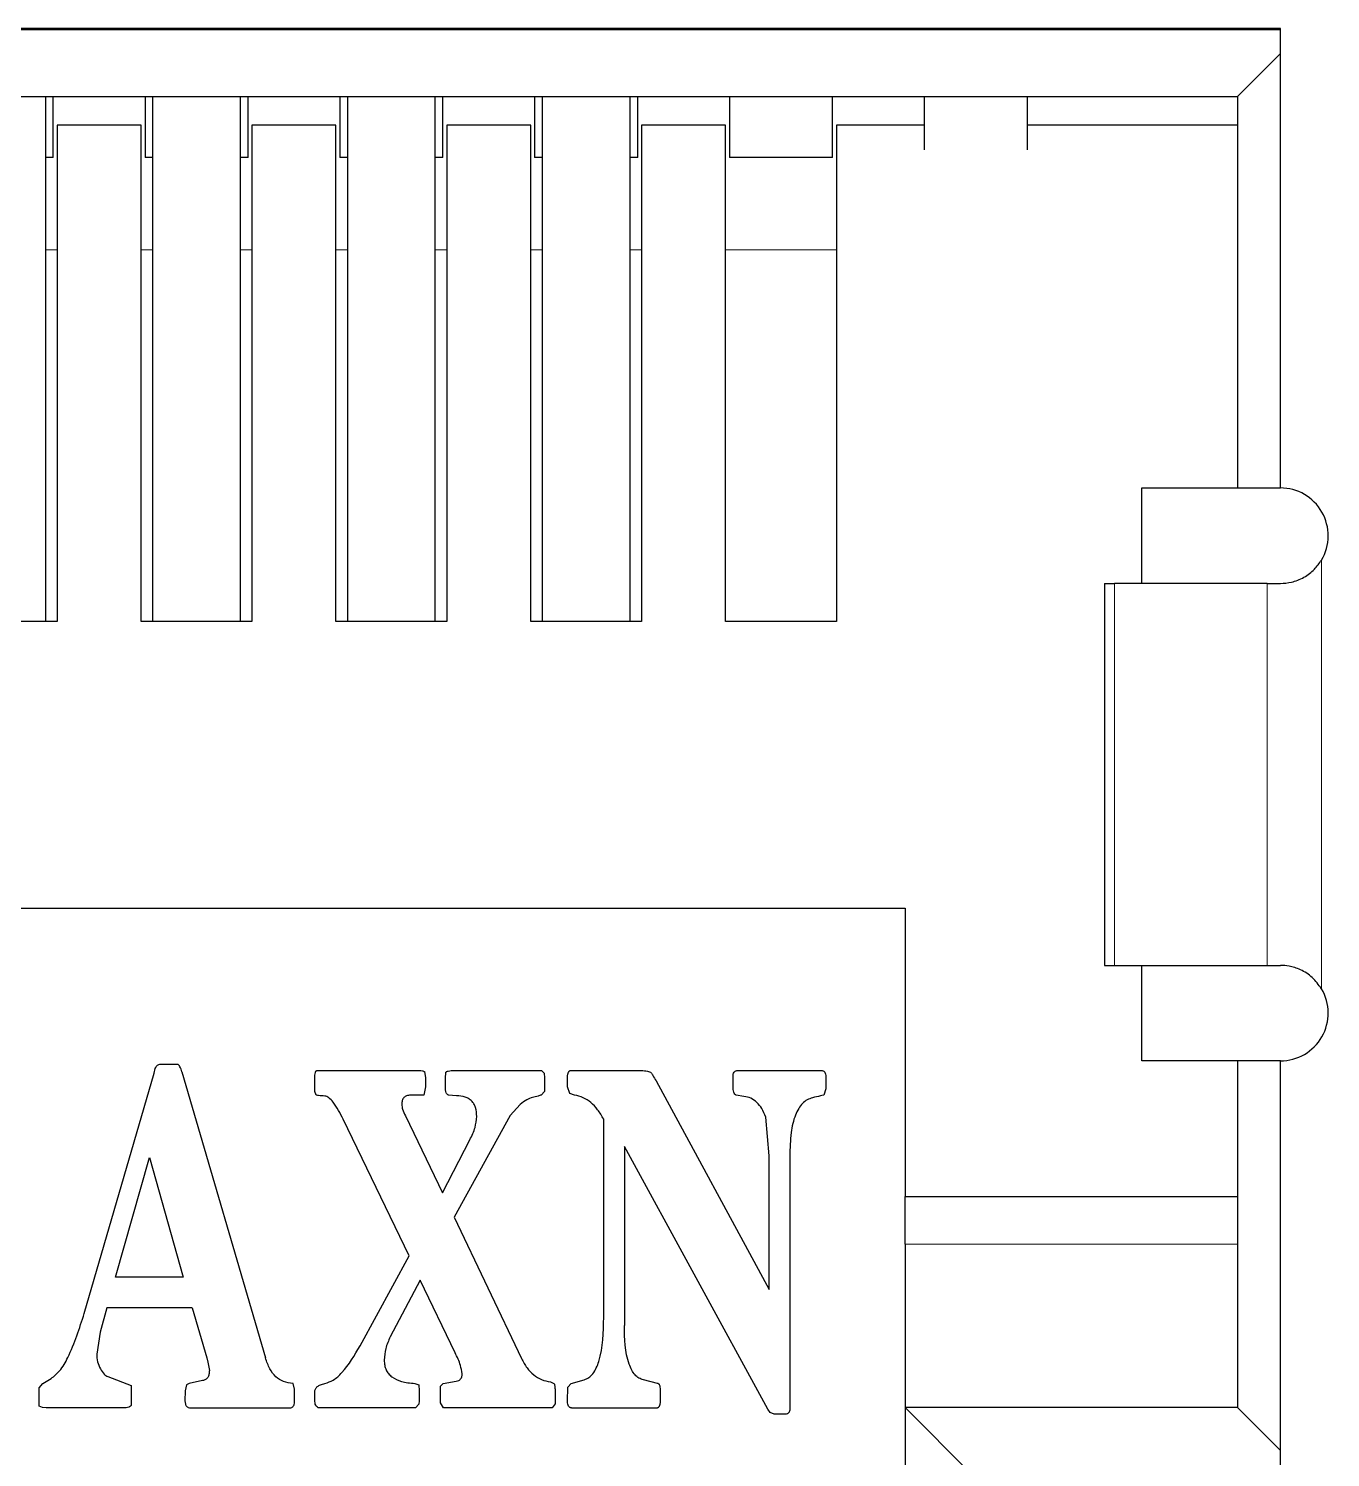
# Model space of a CAD drawing. Extents: x -260425 to 1294666, y -169889 to -2349.
# Drawn here: x 1000498.1 to 1000566.3, y -26582.8 to -26508 of the extents above; entities that cross this region are included whole.
import ezdxf

# ---------------------------------------------------------------- set-up
doc = ezdxf.new("R2010")
doc.units = 0
doc.header["$LTSCALE"] = 100
doc.layers.add('case', color=7, linetype='Continuous')

# ---------------------------------------------------------------- blocks, each defined once
blk = doc.blocks.new('АТС')
at = {"layer": 'case', "lineweight": 25}
for points in [[(2106.65, -39.458), (2106.65, -39.458), (2000.85, -39.458), (2000.85, -39.458)], [(2002.1, -39.507), (2002.1, -39.507), (2106.65, -39.507), (2106.65, -39.507)], [(2106.65, -63.507), (2106.65, -63.507), (2106.65, -39.458), (2106.65, -39.458)], [(2106.65, -40.758), (2106.65, -40.758), (2104.4, -43.008), (2104.4, -43.008)], [(2005.6, -43.008), (2005.6, -43.008), (2104.4, -43.008), (2104.4, -43.008)], [(2042, -70.508), (2042, -70.508), (2042, -43.008), (2042, -43.008)], [(2042.4, -46.208), (2042.4, -46.208), (2042.4, -43.008), (2042.4, -43.008)], [(2047.2, -43.008), (2047.2, -43.008), (2047.2, -46.208), (2047.2, -46.208)], [(2047.6, -43.008), (2047.6, -43.008), (2047.6, -70.508), (2047.6, -70.508)], [(2052.2, -70.508), (2052.2, -70.508), (2052.2, -43.008), (2052.2, -43.008)], [(2052.6, -46.208), (2052.6, -46.208), (2052.6, -43.008), (2052.6, -43.008)], [(2057.4, -43.008), (2057.4, -43.008), (2057.4, -46.208), (2057.4, -46.208)], [(2057.8, -43.008), (2057.8, -43.008), (2057.8, -70.508), (2057.8, -70.508)], [(2062.4, -70.508), (2062.4, -70.508), (2062.4, -43.008), (2062.4, -43.008)], [(2062.8, -46.208), (2062.8, -46.208), (2062.8, -43.008), (2062.8, -43.008)], [(2067.6, -43.008), (2067.6, -43.008), (2067.6, -46.208), (2067.6, -46.208)], [(2068, -43.008), (2068, -43.008), (2068, -70.508), (2068, -70.508)], [(2072.6, -70.508), (2072.6, -70.508), (2072.6, -43.008), (2072.6, -43.008)], [(2073, -46.208), (2073, -46.208), (2073, -43.008), (2073, -43.008)], [(2077.8, -43.008), (2077.8, -43.008), (2077.8, -46.208), (2077.8, -46.208)], [(2083.2, -46.208), (2083.2, -46.208), (2083.2, -43.008), (2083.2, -43.008)], [(2088, -43.008), (2088, -43.008), (2088, -45.805), (2088, -45.805)], [(2093.4, -45.805), (2093.4, -45.805), (2093.4, -43.008), (2093.4, -43.008)], [(2104.4, -43.008), (2104.4, -43.008), (2104.4, -63.507), (2104.4, -63.507)], [(2042.6, -44.508), (2042.6, -44.508), (2042.6, -70.508), (2042.6, -70.508)], [(2047, -44.508), (2047, -44.508), (2042.6, -44.508), (2042.6, -44.508)], [(2047, -70.508), (2047, -70.508), (2047, -44.508), (2047, -44.508)], [(2052.8, -44.508), (2052.8, -44.508), (2052.8, -70.508), (2052.8, -70.508)], [(2057.2, -44.508), (2057.2, -44.508), (2052.8, -44.508), (2052.8, -44.508)], [(2057.2, -70.508), (2057.2, -70.508), (2057.2, -44.508), (2057.2, -44.508)], [(2063, -44.508), (2063, -44.508), (2063, -70.508), (2063, -70.508)], [(2067.4, -44.508), (2067.4, -44.508), (2063, -44.508), (2063, -44.508)], [(2067.4, -70.508), (2067.4, -70.508), (2067.4, -44.508), (2067.4, -44.508)], [(2073.2, -44.508), (2073.2, -44.508), (2073.2, -70.508), (2073.2, -70.508)], [(2077.6, -44.508), (2077.6, -44.508), (2073.2, -44.508), (2073.2, -44.508)], [(2077.6, -70.508), (2077.6, -70.508), (2077.6, -44.508), (2077.6, -44.508)], [(2083.4, -44.508), (2083.4, -44.508), (2083.4, -70.508), (2083.4, -70.508)], [(2087.8, -44.508), (2087.8, -44.508), (2083.4, -44.508), (2083.4, -44.508)], [(2088, -44.508), (2088, -44.508), (2087.8, -44.508), (2087.8, -44.508)], [(2104.4, -44.508), (2104.4, -44.508), (2093.4, -44.508), (2093.4, -44.508)], [(2042.4, -46.208), (2042.4, -46.208), (2042, -46.208), (2042, -46.208)], [(2047.6, -46.208), (2047.6, -46.208), (2047.2, -46.208), (2047.2, -46.208)], [(2052.6, -46.208), (2052.6, -46.208), (2052.2, -46.208), (2052.2, -46.208)], [(2057.8, -46.208), (2057.8, -46.208), (2057.4, -46.208), (2057.4, -46.208)], [(2062.8, -46.208), (2062.8, -46.208), (2062.4, -46.208), (2062.4, -46.208)], [(2068, -46.208), (2068, -46.208), (2067.6, -46.208), (2067.6, -46.208)], [(2073, -46.208), (2073, -46.208), (2072.6, -46.208), (2072.6, -46.208)], [(2083.2, -46.208), (2083.2, -46.208), (2077.8, -46.208), (2077.8, -46.208)], [(2099.4, -68.508), (2099.4, -68.508), (2099.4, -63.507), (2099.4, -63.507)], [(2099.4, -63.507), (2099.4, -63.507), (2104.4, -63.507), (2104.4, -63.507)], [(2104.4, -63.507), (2104.4, -63.507), (2106.65, -63.507), (2106.65, -63.507)], [(2097.435, -68.508), (2097.435, -68.508), (2097.435, -88.508), (2097.435, -88.508)], [(2097.435, -68.508), (2097.435, -68.508), (2097.964, -68.508), (2097.964, -68.508)], [(2097.964, -68.508), (2097.964, -68.508), (2097.968, -68.508), (2097.968, -68.508)], [(2105.958, -68.508), (2105.958, -68.508), (2097.968, -68.508), (2097.968, -68.508)], [(2105.958, -68.508), (2105.958, -68.508), (2106.65, -68.508), (2106.65, -68.508)], [(2042.6, -70.508), (2042.6, -70.508), (2036.8, -70.508), (2036.8, -70.508)], [(2052.8, -70.508), (2052.8, -70.508), (2047, -70.508), (2047, -70.508)], [(2063, -70.508), (2063, -70.508), (2057.2, -70.508), (2057.2, -70.508)], [(2073.2, -70.508), (2073.2, -70.508), (2067.4, -70.508), (2067.4, -70.508)], [(2083.4, -70.508), (2083.4, -70.508), (2077.6, -70.508), (2077.6, -70.508)], [(2023, -85.507), (2023, -85.507), (2087, -85.507), (2087, -85.507)], [(2087, -85.507), (2087, -85.507), (2087, -100.607), (2087, -100.607)], [(2097.435, -88.508), (2097.435, -88.508), (2097.968, -88.508), (2097.968, -88.508)], [(2097.968, -88.508), (2097.968, -88.508), (2105.958, -88.508), (2105.958, -88.508)], [(2099.4, -93.508), (2099.4, -93.508), (2099.4, -88.508), (2099.4, -88.508)], [(2105.958, -88.508), (2105.958, -88.508), (2106.65, -88.508), (2106.65, -88.508)], [(2104.4, -93.508), (2104.4, -93.508), (2099.4, -93.508), (2099.4, -93.508)], [(2104.4, -93.508), (2104.4, -93.508), (2104.4, -111.657), (2104.4, -111.657)], [(2106.65, -93.508), (2106.65, -93.508), (2104.4, -93.508), (2104.4, -93.508)], [(2106.65, -115.108), (2106.65, -115.108), (2106.65, -93.508), (2106.65, -93.508)], [(2044.018, -106.729), (2044.018, -106.729), (2047.672, -94.153), (2047.672, -94.153)], [(2047.672, -94.153), (2047.672, -94.153), (2047.739, -93.913), (2047.739, -93.913)], [(2048.033, -93.673), (2048.033, -93.673), (2048.772, -93.685), (2048.772, -93.685)], [(2048.772, -93.685), (2048.772, -93.685), (2048.924, -93.685), (2048.924, -93.685)], [(2049.134, -94.081), (2049.134, -94.081), (2053.51, -109.057), (2053.51, -109.057)], [(2056.215, -94.009), (2056.215, -94.009), (2061.549, -94.009), (2061.549, -94.009)], [(2061.826, -94.069), (2061.826, -94.069), (2061.893, -94.393), (2061.893, -94.393)], [(2062.935, -94.405), (2062.935, -94.405), (2062.952, -94.117), (2062.952, -94.117)], [(2063.388, -94.009), (2063.388, -94.009), (2067.966, -94.009), (2067.966, -94.009)], [(2067.966, -94.009), (2067.966, -94.009), (2068.101, -94.153), (2068.101, -94.153)], [(2068.101, -94.153), (2068.101, -94.153), (2068.109, -94.393), (2068.109, -94.393)], [(2069.512, -94.009), (2069.512, -94.009), (2073.191, -94.009), (2073.191, -94.009)], [(2078.24, -94.009), (2078.24, -94.009), (2082.608, -94.009), (2082.608, -94.009)], [(2056.089, -95.113), (2056.089, -95.113), (2056.089, -94.393), (2056.089, -94.393)], [(2061.893, -94.873), (2061.893, -94.873), (2061.792, -95.293), (2061.792, -95.293)], [(2061.893, -94.393), (2061.893, -94.393), (2061.893, -94.873), (2061.893, -94.873)], [(2062.935, -94.885), (2062.935, -94.885), (2062.935, -94.405), (2062.935, -94.405)], [(2068.109, -94.393), (2068.109, -94.393), (2068.109, -95.113), (2068.109, -95.113)], [(2069.327, -94.861), (2069.327, -94.861), (2069.327, -94.357), (2069.327, -94.357)], [(2069.445, -95.221), (2069.445, -95.221), (2069.327, -94.861), (2069.327, -94.861)], [(2073.956, -94.549), (2073.956, -94.549), (2079.878, -105.469), (2079.878, -105.469)], [(2077.988, -94.837), (2077.988, -94.837), (2077.988, -94.345), (2077.988, -94.345)], [(2082.851, -94.969), (2082.851, -94.969), (2082.742, -95.293), (2082.742, -95.293)], [(2082.851, -94.345), (2082.851, -94.345), (2082.851, -94.969), (2082.851, -94.969)], [(2056.164, -95.293), (2056.164, -95.293), (2056.089, -95.113), (2056.089, -95.113)], [(2061.792, -95.293), (2061.792, -95.293), (2061.095, -95.305), (2061.095, -95.305)], [(2063.506, -95.329), (2063.506, -95.329), (2063.086, -95.295), (2063.086, -95.295)], [(2068.109, -95.113), (2068.109, -95.113), (2067.95, -95.293), (2067.95, -95.293)], [(2069.697, -95.293), (2069.697, -95.293), (2069.445, -95.221), (2069.445, -95.221)], [(2078.559, -95.368), (2078.559, -95.368), (2078.155, -95.299), (2078.155, -95.299)], [(2060.835, -96.385), (2060.835, -96.385), (2062.775, -100.417), (2062.775, -100.417)], [(2066.312, -96.361), (2066.312, -96.361), (2063.388, -101.689), (2063.388, -101.689)], [(2066.841, -95.785), (2066.841, -95.785), (2066.312, -96.361), (2066.312, -96.361)], [(2079.878, -98.473), (2079.878, -98.473), (2079.701, -96.445), (2079.701, -96.445)], [(2061.028, -103.705), (2061.028, -103.705), (2057.576, -96.565), (2057.576, -96.565)], [(2071.217, -106.933), (2071.217, -106.933), (2071.217, -96.553), (2071.217, -96.553)], [(2062.775, -100.417), (2062.775, -100.417), (2064.212, -97.633), (2064.212, -97.633)], [(2079.81, -111.733), (2079.81, -111.733), (2072.301, -97.981), (2072.301, -97.981)], [(2072.301, -97.981), (2072.301, -97.981), (2072.301, -107.365), (2072.301, -107.365)], [(2045.648, -104.833), (2045.648, -104.833), (2047.428, -98.569), (2047.428, -98.569)], [(2047.428, -98.569), (2047.428, -98.569), (2049.201, -104.833), (2049.201, -104.833)], [(2079.878, -105.469), (2079.878, -105.469), (2079.878, -98.473), (2079.878, -98.473)], [(2080.961, -98.485), (2080.961, -98.485), (2080.961, -111.733), (2080.961, -111.733)], [(2087, -100.607), (2087, -100.607), (2104.4, -100.607), (2104.4, -100.607)], [(2063.388, -101.689), (2063.388, -101.689), (2066.916, -109.093), (2066.916, -109.093)], [(2087, -103.107), (2087, -103.107), (2087, -111.657), (2087, -111.657)], [(2058.458, -108.433), (2058.458, -108.433), (2061.028, -103.705), (2061.028, -103.705)], [(2049.201, -104.833), (2049.201, -104.833), (2045.648, -104.833), (2045.648, -104.833)], [(2061.608, -104.989), (2061.608, -104.989), (2060.045, -107.953), (2060.045, -107.953)], [(2063.439, -108.793), (2063.439, -108.793), (2061.608, -104.989), (2061.608, -104.989)], [(2045.202, -106.441), (2045.202, -106.441), (2044.858, -107.701), (2044.858, -107.701)], [(2049.671, -106.441), (2049.671, -106.441), (2045.202, -106.441), (2045.202, -106.441)], [(2049.671, -106.441), (2049.671, -106.441), (2050.436, -109.057), (2050.436, -109.057)], [(2044.858, -107.701), (2044.858, -107.701), (2044.673, -108.853), (2044.673, -108.853)], [(2050.436, -109.057), (2050.436, -109.057), (2050.494, -109.273), (2050.494, -109.273)], [(2050.494, -109.273), (2050.494, -109.273), (2050.57, -109.717), (2050.57, -109.717)], [(2041.658, -110.629), (2041.658, -110.629), (2041.842, -110.389), (2041.842, -110.389)], [(2041.658, -111.577), (2041.658, -111.577), (2041.658, -110.629), (2041.658, -110.629)], [(2041.842, -110.389), (2041.842, -110.389), (2042.288, -110.137), (2042.288, -110.137)], [(2045.253, -110.029), (2045.253, -110.029), (2046.471, -110.497), (2046.471, -110.497)], [(2046.471, -110.497), (2046.471, -110.497), (2046.479, -110.713), (2046.479, -110.713)], [(2046.479, -110.713), (2046.479, -110.713), (2046.479, -111.529), (2046.479, -111.529)], [(2049.369, -110.473), (2049.369, -110.473), (2049.302, -110.773), (2049.302, -110.773)], [(2049.512, -110.389), (2049.512, -110.389), (2049.369, -110.473), (2049.369, -110.473)], [(2050.217, -110.245), (2050.217, -110.245), (2049.512, -110.389), (2049.512, -110.389)], [(2055.03, -110.689), (2055.03, -110.689), (2054.955, -110.389), (2054.955, -110.389)], [(2055.03, -111.349), (2055.03, -111.349), (2055.03, -110.689), (2055.03, -110.689)], [(2061.322, -110.389), (2061.322, -110.389), (2061.532, -110.461), (2061.532, -110.461)], [(2061.532, -110.461), (2061.532, -110.461), (2061.549, -110.773), (2061.549, -110.773)], [(2062.666, -110.545), (2062.666, -110.545), (2062.809, -110.389), (2062.809, -110.389)], [(2062.666, -111.409), (2062.666, -111.409), (2062.666, -110.545), (2062.666, -110.545)], [(2062.809, -110.389), (2062.809, -110.389), (2063.498, -110.281), (2063.498, -110.281)], [(2068.428, -110.317), (2068.428, -110.317), (2068.605, -110.389), (2068.605, -110.389)], [(2069.327, -111.325), (2069.327, -111.325), (2069.336, -110.593), (2069.336, -110.593)], [(2069.336, -110.593), (2069.336, -110.593), (2069.52, -110.389), (2069.52, -110.389)], [(2069.52, -110.389), (2069.52, -110.389), (2070.201, -110.197), (2070.201, -110.197)], [(2074.04, -110.389), (2074.04, -110.389), (2073.3, -110.209), (2073.3, -110.209)], [(2049.302, -110.773), (2049.302, -110.773), (2049.293, -111.313), (2049.293, -111.313)], [(2056.089, -111.265), (2056.089, -111.265), (2056.089, -110.857), (2056.089, -110.857)], [(2061.549, -111.301), (2061.549, -111.301), (2061.54, -111.481), (2061.54, -111.481)], [(2061.549, -110.773), (2061.549, -110.773), (2061.549, -111.301), (2061.549, -111.301)], [(2062.834, -111.673), (2062.834, -111.673), (2062.666, -111.409), (2062.666, -111.409)], [(2068.672, -111.457), (2068.672, -111.457), (2068.521, -111.673), (2068.521, -111.673)], [(2068.672, -110.761), (2068.672, -110.761), (2068.672, -111.457), (2068.672, -111.457)], [(2074.191, -111.313), (2074.191, -111.313), (2074.191, -110.725), (2074.191, -110.725)], [(2041.826, -111.661), (2041.826, -111.661), (2041.658, -111.577), (2041.658, -111.577)], [(2042.019, -111.673), (2042.019, -111.673), (2041.826, -111.661), (2041.826, -111.661)], [(2046.068, -111.673), (2046.068, -111.673), (2042.019, -111.673), (2042.019, -111.673)], [(2049.604, -111.673), (2049.604, -111.673), (2054.77, -111.673), (2054.77, -111.673)], [(2061.356, -111.673), (2061.356, -111.673), (2056.299, -111.673), (2056.299, -111.673)], [(2061.54, -111.481), (2061.54, -111.481), (2061.356, -111.673), (2061.356, -111.673)], [(2068.521, -111.673), (2068.521, -111.673), (2062.834, -111.673), (2062.834, -111.673)], [(2069.537, -111.673), (2069.537, -111.673), (2073.989, -111.673), (2073.989, -111.673)], [(2079.928, -111.913), (2079.928, -111.913), (2079.81, -111.733), (2079.81, -111.733)], [(2080.138, -112.009), (2080.138, -112.009), (2079.928, -111.913), (2079.928, -111.913)], [(2080.709, -112.009), (2080.709, -112.009), (2080.138, -112.009), (2080.138, -112.009)], [(2090.5, -115.158), (2090.5, -115.158), (2087, -111.657), (2087, -111.657)], [(2087, -111.657), (2087, -111.657), (2087, -129.008), (2087, -129.008)], [(2104.4, -111.657), (2104.4, -111.657), (2087, -111.657), (2087, -111.657)], [(2106.65, -113.907), (2106.65, -113.907), (2104.4, -111.657), (2104.4, -111.657)]]:
    blk.add_open_spline(points, degree=3, dxfattribs=at)
at = {"layer": 'case', "lineweight": 18}
for points in [[(2042.6, -51.033), (2042.6, -51.033), (2042, -51.033), (2042, -51.033)], [(2047.6, -51.033), (2047.6, -51.033), (2047, -51.033), (2047, -51.033)], [(2052.8, -51.033), (2052.8, -51.033), (2052.2, -51.033), (2052.2, -51.033)], [(2057.8, -51.033), (2057.8, -51.033), (2057.2, -51.033), (2057.2, -51.033)], [(2063, -51.033), (2063, -51.033), (2062.4, -51.033), (2062.4, -51.033)], [(2068, -51.033), (2068, -51.033), (2067.4, -51.033), (2067.4, -51.033)], [(2073.2, -51.033), (2073.2, -51.033), (2072.6, -51.033), (2072.6, -51.033)], [(2083.4, -51.033), (2083.4, -51.033), (2077.6, -51.033), (2077.6, -51.033)], [(2108.799, -89.729), (2108.799, -89.729), (2108.799, -67.286), (2108.799, -67.286)], [(2097.968, -68.508), (2097.968, -68.508), (2097.968, -88.508), (2097.968, -88.508)], [(2105.958, -88.508), (2105.958, -88.508), (2105.958, -68.508), (2105.958, -68.508)], [(2104.4, -103.107), (2104.4, -103.107), (2087, -103.107), (2087, -103.107)]]:
    blk.add_open_spline(points, degree=3, dxfattribs=at)
at = {"layer": 'case', "lineweight": 25}
for points, knots in [([(2108.799, -67.286), (2109.258, -66.513), (2109.268, -65.553), (2108.823, -64.772), (2108.823, -64.772), (2108.379, -63.99), (2107.549, -63.508), (2106.65, -63.508)], [0, 0, 0, 0, 0.333333, 0.333333, 0.333333, 0.333333, 1, 1, 1, 1]), ([(2106.65, -68.508), (2106.839, -68.497), (2107.029, -68.486), (2107.236, -68.438), (2107.236, -68.438), (2107.443, -68.389), (2107.668, -68.303), (2107.882, -68.183), (2107.882, -68.183), (2108.079, -68.072), (2108.267, -67.934), (2108.426, -67.767), (2108.426, -67.767), (2108.565, -67.621), (2108.682, -67.453), (2108.799, -67.286)], [0, 0, 0, 0, 0.2, 0.2, 0.2, 0.2, 0.4, 0.4, 0.4, 0.4, 0.6, 0.6, 0.6, 0.6, 1, 1, 1, 1]), ([(2108.799, -89.729), (2108.65, -89.523), (2108.501, -89.317), (2108.32, -89.147), (2108.32, -89.147), (2108.138, -88.976), (2107.922, -88.841), (2107.704, -88.74), (2107.704, -88.74), (2107.5, -88.647), (2107.294, -88.583), (2107.105, -88.549), (2107.105, -88.549), (2106.945, -88.521), (2106.798, -88.514), (2106.65, -88.508)], [0, 0, 0, 0, 0.2, 0.2, 0.2, 0.2, 0.4, 0.4, 0.4, 0.4, 0.6, 0.6, 0.6, 0.6, 1, 1, 1, 1]), ([(2106.65, -93.508), (2107.549, -93.508), (2108.379, -93.025), (2108.823, -92.243), (2108.823, -92.243), (2109.268, -91.462), (2109.258, -90.502), (2108.799, -89.729)], [0, 0, 0, 0, 0.333333, 0.333333, 0.333333, 0.333333, 1, 1, 1, 1]), ([(2047.739, -93.913), (2047.751, -93.877), (2047.764, -93.841), (2047.783, -93.808), (2047.783, -93.808), (2047.799, -93.78), (2047.821, -93.754), (2047.846, -93.733), (2047.846, -93.733), (2047.871, -93.713), (2047.9, -93.697), (2047.93, -93.688), (2047.93, -93.688), (2047.963, -93.678), (2047.998, -93.675), (2048.033, -93.673)], [0, 0, 0, 0, 0.2, 0.2, 0.2, 0.2, 0.4, 0.4, 0.4, 0.4, 0.6, 0.6, 0.6, 0.6, 1, 1, 1, 1]), ([(2049.134, -94.081), (2049.103, -93.989), (2049.073, -93.898), (2049.029, -93.811), (2049.029, -93.811), (2049.014, -93.782), (2048.997, -93.754), (2048.975, -93.73), (2048.975, -93.73), (2048.96, -93.713), (2048.942, -93.699), (2048.924, -93.685)], [0, 0, 0, 0, 0.25, 0.25, 0.25, 0.25, 0.5, 0.5, 0.5, 0.5, 1, 1, 1, 1]), ([(2056.089, -94.393), (2056.089, -94.295), (2056.09, -94.198), (2056.12, -94.107), (2056.12, -94.107), (2056.125, -94.092), (2056.131, -94.078), (2056.138, -94.064), (2056.138, -94.064), (2056.144, -94.053), (2056.151, -94.043), (2056.16, -94.034), (2056.16, -94.034), (2056.167, -94.026), (2056.176, -94.02), (2056.185, -94.015), (2056.185, -94.015), (2056.19, -94.013), (2056.195, -94.012), (2056.2, -94.011), (2056.2, -94.011), (2056.205, -94.01), (2056.21, -94.009), (2056.215, -94.009)], [0, 0, 0, 0, 0.142857, 0.142857, 0.142857, 0.142857, 0.285714, 0.285714, 0.285714, 0.285714, 0.428571, 0.428571, 0.428571, 0.428571, 0.571429, 0.571429, 0.571429, 0.571429, 0.714286, 0.714286, 0.714286, 0.714286, 1, 1, 1, 1]), ([(2061.549, -94.009), (2061.608, -94.011), (2061.667, -94.013), (2061.725, -94.026), (2061.725, -94.026), (2061.746, -94.03), (2061.766, -94.035), (2061.785, -94.044), (2061.785, -94.044), (2061.799, -94.051), (2061.813, -94.06), (2061.826, -94.069)], [0, 0, 0, 0, 0.25, 0.25, 0.25, 0.25, 0.5, 0.5, 0.5, 0.5, 1, 1, 1, 1]), ([(2062.952, -94.117), (2062.956, -94.108), (2062.96, -94.099), (2062.967, -94.092), (2062.967, -94.092), (2062.974, -94.083), (2062.983, -94.076), (2062.993, -94.07), (2062.993, -94.07), (2063.019, -94.053), (2063.049, -94.044), (2063.079, -94.036), (2063.079, -94.036), (2063.18, -94.011), (2063.284, -94.01), (2063.388, -94.009)], [0, 0, 0, 0, 0.2, 0.2, 0.2, 0.2, 0.4, 0.4, 0.4, 0.4, 0.6, 0.6, 0.6, 0.6, 1, 1, 1, 1]), ([(2069.327, -94.357), (2069.329, -94.307), (2069.33, -94.256), (2069.338, -94.206), (2069.338, -94.206), (2069.345, -94.169), (2069.355, -94.131), (2069.372, -94.098), (2069.372, -94.098), (2069.38, -94.084), (2069.388, -94.071), (2069.398, -94.059), (2069.398, -94.059), (2069.407, -94.048), (2069.418, -94.039), (2069.43, -94.031), (2069.43, -94.031), (2069.442, -94.024), (2069.455, -94.018), (2069.468, -94.015), (2069.468, -94.015), (2069.482, -94.011), (2069.497, -94.01), (2069.512, -94.009)], [0, 0, 0, 0, 0.142857, 0.142857, 0.142857, 0.142857, 0.285714, 0.285714, 0.285714, 0.285714, 0.428571, 0.428571, 0.428571, 0.428571, 0.571429, 0.571429, 0.571429, 0.571429, 0.714286, 0.714286, 0.714286, 0.714286, 1, 1, 1, 1]), ([(2073.191, -94.009), (2073.298, -94.014), (2073.406, -94.018), (2073.51, -94.042), (2073.51, -94.042), (2073.549, -94.051), (2073.588, -94.062), (2073.624, -94.08), (2073.624, -94.08), (2073.652, -94.094), (2073.678, -94.111), (2073.704, -94.129)], [0, 0, 0, 0, 0.25, 0.25, 0.25, 0.25, 0.5, 0.5, 0.5, 0.5, 1, 1, 1, 1]), ([(2073.704, -94.129), (2073.715, -94.145), (2073.727, -94.16), (2073.738, -94.176), (2073.738, -94.176), (2073.758, -94.204), (2073.775, -94.233), (2073.792, -94.263), (2073.792, -94.263), (2073.847, -94.358), (2073.901, -94.453), (2073.956, -94.549)], [0, 0, 0, 0, 0.25, 0.25, 0.25, 0.25, 0.5, 0.5, 0.5, 0.5, 1, 1, 1, 1]), ([(2077.988, -94.345), (2077.99, -94.297), (2077.992, -94.248), (2078.003, -94.201), (2078.003, -94.201), (2078.013, -94.164), (2078.028, -94.127), (2078.051, -94.096), (2078.051, -94.096), (2078.061, -94.082), (2078.073, -94.069), (2078.086, -94.058), (2078.086, -94.058), (2078.099, -94.048), (2078.114, -94.038), (2078.129, -94.031), (2078.129, -94.031), (2078.146, -94.024), (2078.163, -94.018), (2078.181, -94.015), (2078.181, -94.015), (2078.2, -94.011), (2078.22, -94.01), (2078.24, -94.009)], [0, 0, 0, 0, 0.142857, 0.142857, 0.142857, 0.142857, 0.285714, 0.285714, 0.285714, 0.285714, 0.428571, 0.428571, 0.428571, 0.428571, 0.571429, 0.571429, 0.571429, 0.571429, 0.714286, 0.714286, 0.714286, 0.714286, 1, 1, 1, 1]), ([(2082.608, -94.009), (2082.627, -94.01), (2082.645, -94.011), (2082.664, -94.015), (2082.664, -94.015), (2082.681, -94.018), (2082.697, -94.024), (2082.713, -94.031), (2082.713, -94.031), (2082.728, -94.038), (2082.742, -94.048), (2082.755, -94.058), (2082.755, -94.058), (2082.768, -94.069), (2082.779, -94.082), (2082.789, -94.096), (2082.789, -94.096), (2082.812, -94.127), (2082.827, -94.164), (2082.836, -94.201), (2082.836, -94.201), (2082.847, -94.248), (2082.849, -94.297), (2082.851, -94.345)], [0, 0, 0, 0, 0.142857, 0.142857, 0.142857, 0.142857, 0.285714, 0.285714, 0.285714, 0.285714, 0.428571, 0.428571, 0.428571, 0.428571, 0.571429, 0.571429, 0.571429, 0.571429, 0.714286, 0.714286, 0.714286, 0.714286, 1, 1, 1, 1]), ([(2063.086, -95.295), (2063.074, -95.291), (2063.061, -95.286), (2063.05, -95.28), (2063.05, -95.28), (2063.039, -95.273), (2063.029, -95.264), (2063.02, -95.254), (2063.02, -95.254), (2062.998, -95.23), (2062.984, -95.2), (2062.973, -95.17), (2062.973, -95.17), (2062.939, -95.08), (2062.937, -94.982), (2062.935, -94.885)], [0, 0, 0, 0, 0.2, 0.2, 0.2, 0.2, 0.4, 0.4, 0.4, 0.4, 0.6, 0.6, 0.6, 0.6, 1, 1, 1, 1]), ([(2078.155, -95.299), (2078.141, -95.292), (2078.127, -95.286), (2078.114, -95.278), (2078.114, -95.278), (2078.101, -95.269), (2078.089, -95.258), (2078.079, -95.246), (2078.079, -95.246), (2078.056, -95.218), (2078.04, -95.185), (2078.027, -95.151), (2078.027, -95.151), (2077.991, -95.052), (2077.99, -94.944), (2077.988, -94.837)], [0, 0, 0, 0, 0.2, 0.2, 0.2, 0.2, 0.4, 0.4, 0.4, 0.4, 0.6, 0.6, 0.6, 0.6, 1, 1, 1, 1]), ([(2056.618, -95.348), (2056.509, -95.341), (2056.399, -95.334), (2056.29, -95.322), (2056.29, -95.322), (2056.261, -95.319), (2056.231, -95.316), (2056.202, -95.309), (2056.202, -95.309), (2056.194, -95.307), (2056.185, -95.305), (2056.177, -95.302), (2056.177, -95.302), (2056.174, -95.3), (2056.171, -95.299), (2056.169, -95.297), (2056.169, -95.297), (2056.167, -95.296), (2056.166, -95.295), (2056.164, -95.293)], [0, 0, 0, 0, 0.166667, 0.166667, 0.166667, 0.166667, 0.333333, 0.333333, 0.333333, 0.333333, 0.5, 0.5, 0.5, 0.5, 0.666667, 0.666667, 0.666667, 0.666667, 1, 1, 1, 1]), ([(2057.576, -96.565), (2057.42, -96.252), (2057.263, -95.938), (2057.047, -95.665), (2057.047, -95.665), (2056.98, -95.58), (2056.907, -95.499), (2056.82, -95.434), (2056.82, -95.434), (2056.787, -95.409), (2056.753, -95.387), (2056.716, -95.373), (2056.716, -95.373), (2056.684, -95.361), (2056.651, -95.354), (2056.618, -95.348)], [0, 0, 0, 0, 0.2, 0.2, 0.2, 0.2, 0.4, 0.4, 0.4, 0.4, 0.6, 0.6, 0.6, 0.6, 1, 1, 1, 1]), ([(2061.095, -95.305), (2061.027, -95.31), (2060.96, -95.316), (2060.897, -95.338), (2060.897, -95.338), (2060.87, -95.348), (2060.843, -95.361), (2060.819, -95.377), (2060.819, -95.377), (2060.795, -95.392), (2060.774, -95.41), (2060.755, -95.43), (2060.755, -95.43), (2060.736, -95.45), (2060.719, -95.473), (2060.705, -95.497), (2060.705, -95.497), (2060.691, -95.523), (2060.679, -95.551), (2060.67, -95.579), (2060.67, -95.579), (2060.649, -95.645), (2060.646, -95.715), (2060.642, -95.785)], [0, 0, 0, 0, 0.142857, 0.142857, 0.142857, 0.142857, 0.285714, 0.285714, 0.285714, 0.285714, 0.428571, 0.428571, 0.428571, 0.428571, 0.571429, 0.571429, 0.571429, 0.571429, 0.714286, 0.714286, 0.714286, 0.714286, 1, 1, 1, 1]), ([(2064.573, -96.421), (2064.563, -96.26), (2064.554, -96.098), (2064.505, -95.947), (2064.505, -95.947), (2064.484, -95.882), (2064.456, -95.818), (2064.421, -95.759), (2064.421, -95.759), (2064.388, -95.703), (2064.349, -95.651), (2064.304, -95.605), (2064.304, -95.605), (2064.259, -95.559), (2064.208, -95.519), (2064.154, -95.485), (2064.154, -95.485), (2064.096, -95.449), (2064.034, -95.42), (2063.97, -95.398), (2063.97, -95.398), (2063.822, -95.349), (2063.664, -95.339), (2063.506, -95.329)], [0, 0, 0, 0, 0.142857, 0.142857, 0.142857, 0.142857, 0.285714, 0.285714, 0.285714, 0.285714, 0.428571, 0.428571, 0.428571, 0.428571, 0.571429, 0.571429, 0.571429, 0.571429, 0.714286, 0.714286, 0.714286, 0.714286, 1, 1, 1, 1]), ([(2067.488, -95.419), (2067.386, -95.456), (2067.284, -95.492), (2067.189, -95.541), (2067.189, -95.541), (2067.065, -95.607), (2066.953, -95.696), (2066.841, -95.785)], [0, 0, 0, 0, 0.333333, 0.333333, 0.333333, 0.333333, 1, 1, 1, 1]), ([(2067.95, -95.293), (2067.895, -95.311), (2067.84, -95.329), (2067.785, -95.345), (2067.785, -95.345), (2067.687, -95.373), (2067.588, -95.396), (2067.488, -95.419)], [0, 0, 0, 0, 0.333333, 0.333333, 0.333333, 0.333333, 1, 1, 1, 1]), ([(2071.217, -96.553), (2071.118, -96.385), (2071.019, -96.217), (2070.901, -96.063), (2070.901, -96.063), (2070.796, -95.926), (2070.675, -95.8), (2070.542, -95.689), (2070.542, -95.689), (2070.419, -95.587), (2070.286, -95.497), (2070.141, -95.433), (2070.141, -95.433), (2070, -95.37), (2069.848, -95.331), (2069.697, -95.293)], [0, 0, 0, 0, 0.2, 0.2, 0.2, 0.2, 0.4, 0.4, 0.4, 0.4, 0.6, 0.6, 0.6, 0.6, 1, 1, 1, 1]), ([(2079.238, -95.68), (2079.136, -95.598), (2079.034, -95.515), (2078.918, -95.463), (2078.918, -95.463), (2078.806, -95.413), (2078.683, -95.391), (2078.559, -95.368)], [0, 0, 0, 0, 0.333333, 0.333333, 0.333333, 0.333333, 1, 1, 1, 1]), ([(2079.701, -96.445), (2079.643, -96.292), (2079.584, -96.139), (2079.498, -96.003), (2079.498, -96.003), (2079.425, -95.887), (2079.332, -95.783), (2079.238, -95.68)], [0, 0, 0, 0, 0.333333, 0.333333, 0.333333, 0.333333, 1, 1, 1, 1]), ([(2082.154, -95.438), (2082.058, -95.469), (2081.962, -95.5), (2081.874, -95.548), (2081.874, -95.548), (2081.784, -95.596), (2081.703, -95.661), (2081.631, -95.735), (2081.631, -95.735), (2081.552, -95.815), (2081.484, -95.904), (2081.426, -95.999), (2081.426, -95.999), (2081.359, -96.107), (2081.305, -96.222), (2081.258, -96.34), (2081.258, -96.34), (2081.143, -96.633), (2081.076, -96.944), (2081.035, -97.256), (2081.035, -97.256), (2080.982, -97.664), (2080.971, -98.075), (2080.961, -98.485)], [0, 0, 0, 0, 0.142857, 0.142857, 0.142857, 0.142857, 0.285714, 0.285714, 0.285714, 0.285714, 0.428571, 0.428571, 0.428571, 0.428571, 0.571429, 0.571429, 0.571429, 0.571429, 0.714286, 0.714286, 0.714286, 0.714286, 1, 1, 1, 1]), ([(2082.742, -95.293), (2082.735, -95.295), (2082.728, -95.297), (2082.722, -95.299), (2082.722, -95.299), (2082.671, -95.314), (2082.619, -95.326), (2082.568, -95.338), (2082.568, -95.338), (2082.43, -95.37), (2082.292, -95.404), (2082.154, -95.438)], [0, 0, 0, 0, 0.25, 0.25, 0.25, 0.25, 0.5, 0.5, 0.5, 0.5, 1, 1, 1, 1]), ([(2060.642, -95.785), (2060.653, -95.871), (2060.665, -95.957), (2060.688, -96.04), (2060.688, -96.04), (2060.721, -96.16), (2060.778, -96.272), (2060.835, -96.385)], [0, 0, 0, 0, 0.333333, 0.333333, 0.333333, 0.333333, 1, 1, 1, 1]), ([(2064.212, -97.633), (2064.316, -97.422), (2064.419, -97.21), (2064.48, -96.987), (2064.48, -96.987), (2064.53, -96.804), (2064.552, -96.612), (2064.573, -96.421)], [0, 0, 0, 0, 0.333333, 0.333333, 0.333333, 0.333333, 1, 1, 1, 1]), ([(2087, -103.107), (2087, -102.78), (2087, -102.452), (2087, -102.151), (2087, -102.151), (2087, -101.849), (2087, -101.574), (2087, -101.34), (2087, -101.34), (2087, -101.106), (2087, -100.913), (2087, -100.798), (2087, -100.798), (2087, -100.683), (2087, -100.645), (2087, -100.607)], [0, 0, 0, 0, 0.2, 0.2, 0.2, 0.2, 0.4, 0.4, 0.4, 0.4, 0.6, 0.6, 0.6, 0.6, 1, 1, 1, 1]), ([(2042.288, -110.137), (2042.442, -110.011), (2042.596, -109.885), (2042.726, -109.737), (2042.726, -109.737), (2042.906, -109.533), (2043.039, -109.287), (2043.159, -109.037), (2043.159, -109.037), (2043.519, -108.29), (2043.769, -107.51), (2044.018, -106.729)], [0, 0, 0, 0, 0.25, 0.25, 0.25, 0.25, 0.5, 0.5, 0.5, 0.5, 1, 1, 1, 1]), ([(2070.201, -110.197), (2070.283, -110.164), (2070.365, -110.132), (2070.438, -110.084), (2070.438, -110.084), (2070.516, -110.032), (2070.584, -109.962), (2070.643, -109.887), (2070.643, -109.887), (2070.793, -109.697), (2070.888, -109.471), (2070.961, -109.241), (2070.961, -109.241), (2071.197, -108.5), (2071.207, -107.716), (2071.217, -106.933)], [0, 0, 0, 0, 0.2, 0.2, 0.2, 0.2, 0.4, 0.4, 0.4, 0.4, 0.6, 0.6, 0.6, 0.6, 1, 1, 1, 1]), ([(2073.3, -110.209), (2073.219, -110.182), (2073.138, -110.155), (2073.065, -110.113), (2073.065, -110.113), (2072.988, -110.07), (2072.92, -110.01), (2072.861, -109.944), (2072.861, -109.944), (2072.794, -109.869), (2072.737, -109.786), (2072.689, -109.699), (2072.689, -109.699), (2072.633, -109.598), (2072.587, -109.49), (2072.549, -109.381), (2072.549, -109.381), (2072.322, -108.743), (2072.311, -108.054), (2072.301, -107.365)], [0, 0, 0, 0, 0.166667, 0.166667, 0.166667, 0.166667, 0.333333, 0.333333, 0.333333, 0.333333, 0.5, 0.5, 0.5, 0.5, 0.666667, 0.666667, 0.666667, 0.666667, 1, 1, 1, 1]), ([(2056.619, -110.397), (2056.769, -110.345), (2056.919, -110.293), (2057.055, -110.215), (2057.055, -110.215), (2057.225, -110.116), (2057.372, -109.975), (2057.506, -109.826), (2057.506, -109.826), (2057.887, -109.404), (2058.172, -108.919), (2058.458, -108.433)], [0, 0, 0, 0, 0.25, 0.25, 0.25, 0.25, 0.5, 0.5, 0.5, 0.5, 1, 1, 1, 1]), ([(2060.045, -107.953), (2059.951, -108.154), (2059.858, -108.355), (2059.805, -108.566), (2059.805, -108.566), (2059.755, -108.764), (2059.74, -108.97), (2059.726, -109.177)], [0, 0, 0, 0, 0.333333, 0.333333, 0.333333, 0.333333, 1, 1, 1, 1]), ([(2044.673, -108.853), (2044.68, -108.991), (2044.686, -109.129), (2044.719, -109.26), (2044.719, -109.26), (2044.75, -109.386), (2044.806, -109.506), (2044.862, -109.626)], [0, 0, 0, 0, 0.333333, 0.333333, 0.333333, 0.333333, 1, 1, 1, 1]), ([(2054.955, -110.389), (2054.782, -110.371), (2054.61, -110.353), (2054.45, -110.294), (2054.45, -110.294), (2054.302, -110.239), (2054.164, -110.151), (2054.048, -110.042), (2054.048, -110.042), (2053.921, -109.924), (2053.819, -109.782), (2053.738, -109.63), (2053.738, -109.63), (2053.642, -109.449), (2053.576, -109.253), (2053.51, -109.057)], [0, 0, 0, 0, 0.2, 0.2, 0.2, 0.2, 0.4, 0.4, 0.4, 0.4, 0.6, 0.6, 0.6, 0.6, 1, 1, 1, 1]), ([(2059.726, -109.177), (2059.73, -109.267), (2059.734, -109.356), (2059.751, -109.444), (2059.751, -109.444), (2059.766, -109.525), (2059.791, -109.604), (2059.825, -109.679), (2059.825, -109.679), (2059.858, -109.751), (2059.9, -109.819), (2059.95, -109.88), (2059.95, -109.88), (2060, -109.943), (2060.06, -109.999), (2060.124, -110.049), (2060.124, -110.049), (2060.271, -110.161), (2060.444, -110.236), (2060.623, -110.286), (2060.623, -110.286), (2060.851, -110.349), (2061.086, -110.369), (2061.322, -110.389)], [0, 0, 0, 0, 0.142857, 0.142857, 0.142857, 0.142857, 0.285714, 0.285714, 0.285714, 0.285714, 0.428571, 0.428571, 0.428571, 0.428571, 0.571429, 0.571429, 0.571429, 0.571429, 0.714286, 0.714286, 0.714286, 0.714286, 1, 1, 1, 1]), ([(2063.808, -109.885), (2063.782, -109.739), (2063.756, -109.593), (2063.715, -109.452), (2063.715, -109.452), (2063.649, -109.224), (2063.544, -109.008), (2063.439, -108.793)], [0, 0, 0, 0, 0.333333, 0.333333, 0.333333, 0.333333, 1, 1, 1, 1]), ([(2066.916, -109.093), (2067.006, -109.26), (2067.095, -109.428), (2067.206, -109.58), (2067.206, -109.58), (2067.305, -109.716), (2067.422, -109.84), (2067.554, -109.947), (2067.554, -109.947), (2067.678, -110.048), (2067.814, -110.134), (2067.961, -110.193), (2067.961, -110.193), (2068.11, -110.253), (2068.269, -110.285), (2068.428, -110.317)], [0, 0, 0, 0, 0.2, 0.2, 0.2, 0.2, 0.4, 0.4, 0.4, 0.4, 0.6, 0.6, 0.6, 0.6, 1, 1, 1, 1]), ([(2044.862, -109.626), (2044.92, -109.723), (2044.978, -109.82), (2045.056, -109.902), (2045.056, -109.902), (2045.085, -109.933), (2045.117, -109.962), (2045.153, -109.984), (2045.153, -109.984), (2045.184, -110.003), (2045.219, -110.016), (2045.253, -110.029)], [0, 0, 0, 0, 0.25, 0.25, 0.25, 0.25, 0.5, 0.5, 0.5, 0.5, 1, 1, 1, 1]), ([(2050.57, -109.717), (2050.567, -109.787), (2050.564, -109.857), (2050.548, -109.924), (2050.548, -109.924), (2050.535, -109.979), (2050.514, -110.033), (2050.482, -110.08), (2050.482, -110.08), (2050.467, -110.101), (2050.451, -110.121), (2050.432, -110.139), (2050.432, -110.139), (2050.414, -110.157), (2050.393, -110.173), (2050.372, -110.186), (2050.372, -110.186), (2050.325, -110.214), (2050.271, -110.23), (2050.217, -110.245)], [0, 0, 0, 0, 0.166667, 0.166667, 0.166667, 0.166667, 0.333333, 0.333333, 0.333333, 0.333333, 0.5, 0.5, 0.5, 0.5, 0.666667, 0.666667, 0.666667, 0.666667, 1, 1, 1, 1]), ([(2063.498, -110.281), (2063.544, -110.271), (2063.59, -110.26), (2063.631, -110.24), (2063.631, -110.24), (2063.65, -110.23), (2063.668, -110.218), (2063.684, -110.205), (2063.684, -110.205), (2063.701, -110.192), (2063.715, -110.177), (2063.728, -110.161), (2063.728, -110.161), (2063.756, -110.127), (2063.776, -110.086), (2063.788, -110.044), (2063.788, -110.044), (2063.803, -109.992), (2063.806, -109.939), (2063.808, -109.885)], [0, 0, 0, 0, 0.166667, 0.166667, 0.166667, 0.166667, 0.333333, 0.333333, 0.333333, 0.333333, 0.5, 0.5, 0.5, 0.5, 0.666667, 0.666667, 0.666667, 0.666667, 1, 1, 1, 1]), ([(2056.089, -110.857), (2056.09, -110.828), (2056.092, -110.799), (2056.097, -110.771), (2056.097, -110.771), (2056.102, -110.744), (2056.111, -110.718), (2056.122, -110.693), (2056.122, -110.693), (2056.133, -110.668), (2056.147, -110.645), (2056.163, -110.623), (2056.163, -110.623), (2056.18, -110.6), (2056.2, -110.58), (2056.221, -110.561), (2056.221, -110.561), (2056.27, -110.519), (2056.327, -110.486), (2056.387, -110.462), (2056.387, -110.462), (2056.461, -110.432), (2056.54, -110.414), (2056.619, -110.397)], [0, 0, 0, 0, 0.142857, 0.142857, 0.142857, 0.142857, 0.285714, 0.285714, 0.285714, 0.285714, 0.428571, 0.428571, 0.428571, 0.428571, 0.571429, 0.571429, 0.571429, 0.571429, 0.714286, 0.714286, 0.714286, 0.714286, 1, 1, 1, 1]), ([(2068.605, -110.389), (2068.615, -110.406), (2068.625, -110.423), (2068.633, -110.44), (2068.633, -110.44), (2068.644, -110.466), (2068.65, -110.493), (2068.654, -110.521), (2068.654, -110.521), (2068.667, -110.601), (2068.67, -110.681), (2068.672, -110.761)], [0, 0, 0, 0, 0.25, 0.25, 0.25, 0.25, 0.5, 0.5, 0.5, 0.5, 1, 1, 1, 1]), ([(2074.191, -110.725), (2074.189, -110.682), (2074.188, -110.638), (2074.181, -110.595), (2074.181, -110.595), (2074.176, -110.56), (2074.167, -110.526), (2074.153, -110.494), (2074.153, -110.494), (2074.147, -110.481), (2074.14, -110.468), (2074.132, -110.455), (2074.132, -110.455), (2074.124, -110.444), (2074.116, -110.434), (2074.106, -110.425), (2074.106, -110.425), (2074.096, -110.416), (2074.086, -110.408), (2074.075, -110.403), (2074.075, -110.403), (2074.064, -110.397), (2074.052, -110.393), (2074.04, -110.389)], [0, 0, 0, 0, 0.142857, 0.142857, 0.142857, 0.142857, 0.285714, 0.285714, 0.285714, 0.285714, 0.428571, 0.428571, 0.428571, 0.428571, 0.571429, 0.571429, 0.571429, 0.571429, 0.714286, 0.714286, 0.714286, 0.714286, 1, 1, 1, 1]), ([(2049.293, -111.313), (2049.296, -111.368), (2049.298, -111.423), (2049.312, -111.476), (2049.312, -111.476), (2049.318, -111.497), (2049.326, -111.518), (2049.336, -111.538), (2049.336, -111.538), (2049.345, -111.556), (2049.357, -111.572), (2049.37, -111.588), (2049.37, -111.588), (2049.383, -111.602), (2049.397, -111.615), (2049.413, -111.626), (2049.413, -111.626), (2049.43, -111.637), (2049.448, -111.646), (2049.467, -111.652), (2049.467, -111.652), (2049.51, -111.668), (2049.557, -111.67), (2049.604, -111.673)], [0, 0, 0, 0, 0.142857, 0.142857, 0.142857, 0.142857, 0.285714, 0.285714, 0.285714, 0.285714, 0.428571, 0.428571, 0.428571, 0.428571, 0.571429, 0.571429, 0.571429, 0.571429, 0.714286, 0.714286, 0.714286, 0.714286, 1, 1, 1, 1]), ([(2054.77, -111.673), (2054.808, -111.67), (2054.847, -111.667), (2054.882, -111.653), (2054.882, -111.653), (2054.897, -111.646), (2054.912, -111.638), (2054.926, -111.627), (2054.926, -111.627), (2054.94, -111.617), (2054.952, -111.605), (2054.963, -111.592), (2054.963, -111.592), (2054.975, -111.578), (2054.984, -111.563), (2054.992, -111.546), (2054.992, -111.546), (2055.001, -111.529), (2055.008, -111.51), (2055.013, -111.491), (2055.013, -111.491), (2055.026, -111.445), (2055.028, -111.397), (2055.03, -111.349)], [0, 0, 0, 0, 0.142857, 0.142857, 0.142857, 0.142857, 0.285714, 0.285714, 0.285714, 0.285714, 0.428571, 0.428571, 0.428571, 0.428571, 0.571429, 0.571429, 0.571429, 0.571429, 0.714286, 0.714286, 0.714286, 0.714286, 1, 1, 1, 1]), ([(2056.299, -111.673), (2056.282, -111.666), (2056.265, -111.659), (2056.249, -111.651), (2056.249, -111.651), (2056.233, -111.642), (2056.219, -111.631), (2056.206, -111.619), (2056.206, -111.619), (2056.179, -111.595), (2056.157, -111.565), (2056.14, -111.532), (2056.14, -111.532), (2056.121, -111.495), (2056.109, -111.454), (2056.102, -111.413), (2056.102, -111.413), (2056.093, -111.364), (2056.091, -111.315), (2056.089, -111.265)], [0, 0, 0, 0, 0.166667, 0.166667, 0.166667, 0.166667, 0.333333, 0.333333, 0.333333, 0.333333, 0.5, 0.5, 0.5, 0.5, 0.666667, 0.666667, 0.666667, 0.666667, 1, 1, 1, 1]), ([(2069.537, -111.673), (2069.52, -111.672), (2069.504, -111.671), (2069.487, -111.668), (2069.487, -111.668), (2069.472, -111.665), (2069.458, -111.66), (2069.444, -111.652), (2069.444, -111.652), (2069.431, -111.645), (2069.419, -111.637), (2069.408, -111.626), (2069.408, -111.626), (2069.397, -111.615), (2069.387, -111.603), (2069.379, -111.589), (2069.379, -111.589), (2069.359, -111.556), (2069.347, -111.519), (2069.34, -111.481), (2069.34, -111.481), (2069.33, -111.429), (2069.329, -111.377), (2069.327, -111.325)], [0, 0, 0, 0, 0.142857, 0.142857, 0.142857, 0.142857, 0.285714, 0.285714, 0.285714, 0.285714, 0.428571, 0.428571, 0.428571, 0.428571, 0.571429, 0.571429, 0.571429, 0.571429, 0.714286, 0.714286, 0.714286, 0.714286, 1, 1, 1, 1]), ([(2073.989, -111.673), (2074.005, -111.672), (2074.021, -111.671), (2074.036, -111.667), (2074.036, -111.667), (2074.051, -111.664), (2074.065, -111.658), (2074.077, -111.651), (2074.077, -111.651), (2074.09, -111.643), (2074.102, -111.633), (2074.112, -111.622), (2074.112, -111.622), (2074.123, -111.611), (2074.132, -111.597), (2074.14, -111.583), (2074.14, -111.583), (2074.16, -111.548), (2074.171, -111.51), (2074.178, -111.471), (2074.178, -111.471), (2074.188, -111.418), (2074.189, -111.366), (2074.191, -111.313)], [0, 0, 0, 0, 0.142857, 0.142857, 0.142857, 0.142857, 0.285714, 0.285714, 0.285714, 0.285714, 0.428571, 0.428571, 0.428571, 0.428571, 0.571429, 0.571429, 0.571429, 0.571429, 0.714286, 0.714286, 0.714286, 0.714286, 1, 1, 1, 1]), ([(2046.479, -111.529), (2046.474, -111.541), (2046.469, -111.552), (2046.462, -111.563), (2046.462, -111.563), (2046.454, -111.574), (2046.444, -111.583), (2046.434, -111.592), (2046.434, -111.592), (2046.409, -111.612), (2046.379, -111.626), (2046.349, -111.637), (2046.349, -111.637), (2046.26, -111.669), (2046.164, -111.671), (2046.068, -111.673)], [0, 0, 0, 0, 0.2, 0.2, 0.2, 0.2, 0.4, 0.4, 0.4, 0.4, 0.6, 0.6, 0.6, 0.6, 1, 1, 1, 1]), ([(2080.961, -111.733), (2080.959, -111.773), (2080.957, -111.814), (2080.945, -111.852), (2080.945, -111.852), (2080.941, -111.868), (2080.934, -111.884), (2080.926, -111.899), (2080.926, -111.899), (2080.918, -111.913), (2080.909, -111.927), (2080.898, -111.939), (2080.898, -111.939), (2080.888, -111.95), (2080.876, -111.96), (2080.863, -111.969), (2080.863, -111.969), (2080.849, -111.978), (2080.835, -111.986), (2080.819, -111.991), (2080.819, -111.991), (2080.785, -112.004), (2080.747, -112.006), (2080.709, -112.009)], [0, 0, 0, 0, 0.142857, 0.142857, 0.142857, 0.142857, 0.285714, 0.285714, 0.285714, 0.285714, 0.428571, 0.428571, 0.428571, 0.428571, 0.571429, 0.571429, 0.571429, 0.571429, 0.714286, 0.714286, 0.714286, 0.714286, 1, 1, 1, 1])]:
    blk.add_open_spline(points, degree=3, knots=knots, dxfattribs=at)

msp = doc.modelspace()

# ---------------------------------------------------------------- block references
msp.add_blockref('АТС', (998457.029, -26468.524))

doc.saveas('drawing.dxf')
